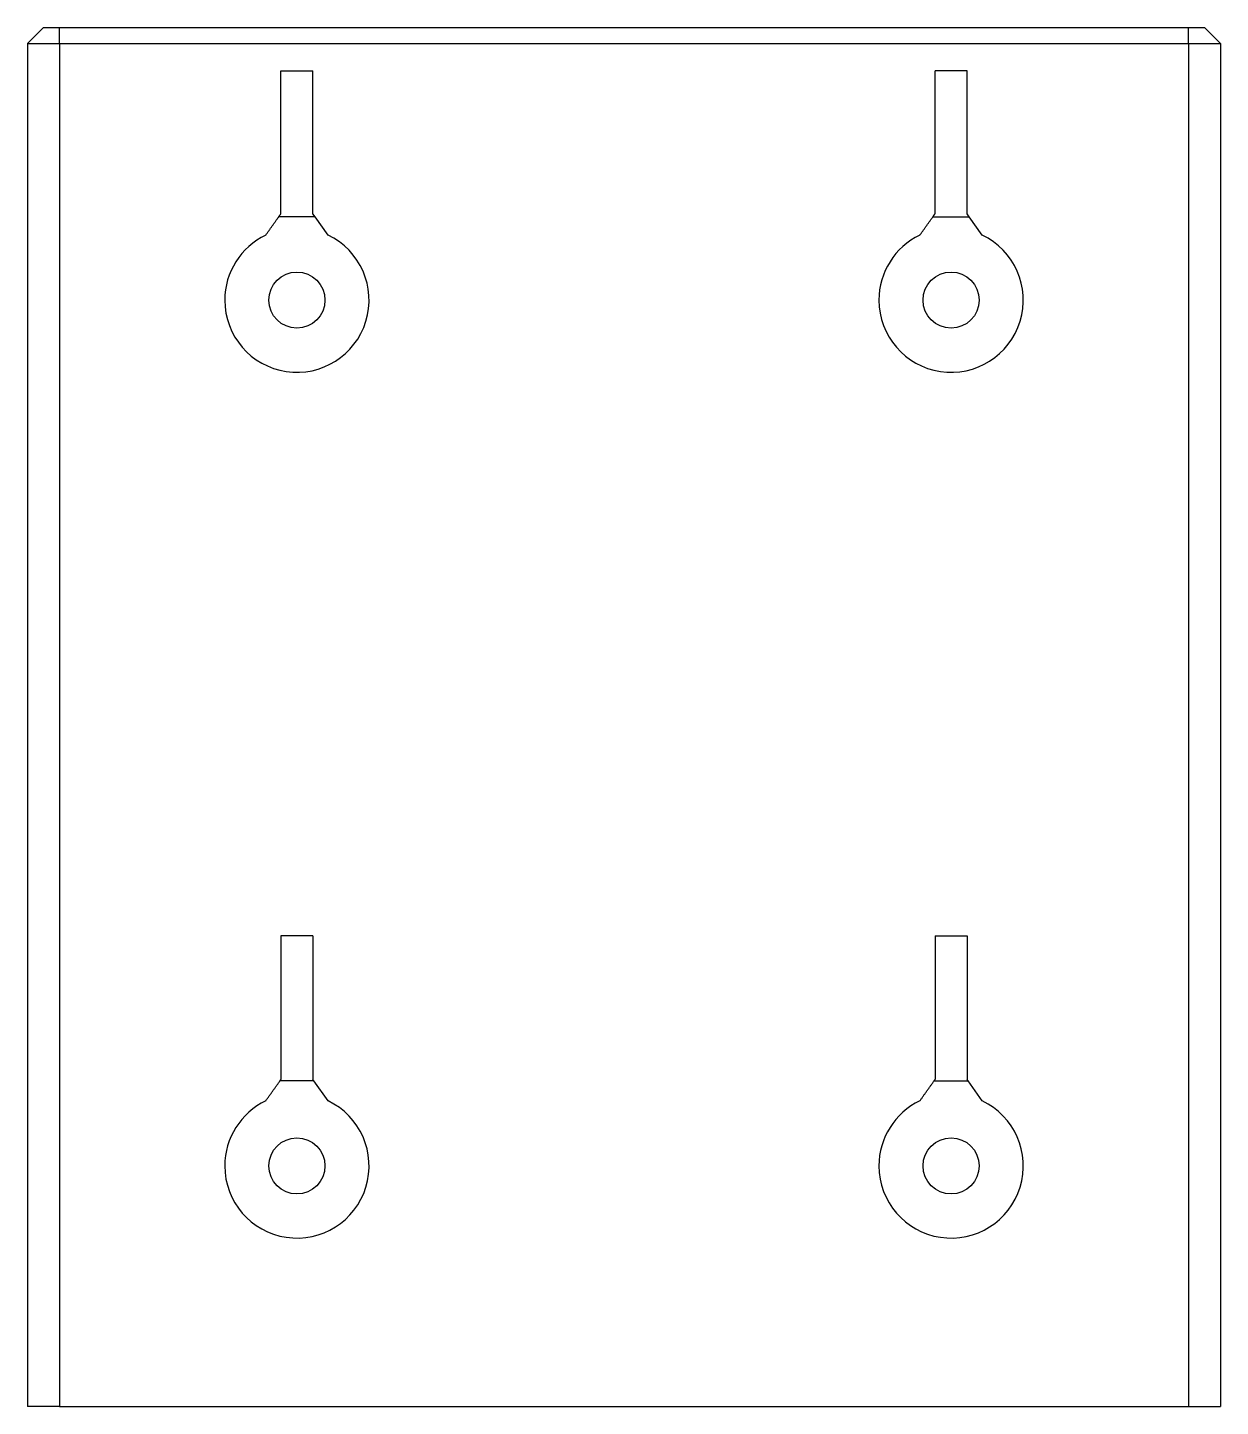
# Model space of a CAD drawing. Extents: x 39.7 to 114.1, y 90.4 to 176.4.
import ezdxf

# ---------------------------------------------------------------- set-up
doc = ezdxf.new("R2010")
doc.units = 0
doc.layers.add('View', color=7, linetype='CONTINUOUS')

msp = doc.modelspace()

# ---------------------------------------------------------------- linework, layer by layer
at = {"layer": 'View'}
for p, q in [((39.6784, 175.378), (40.6784, 176.378)), ((41.6784, 176.378), (112.078, 176.378)), ((41.6784, 175.378), (41.6784, 176.378)), ((112.078, 175.378), (112.078, 176.378)), ((114.078, 175.378), (113.078, 176.378)), ((39.6784, 175.378), (39.6784, 90.3784)), ((41.6784, 175.378), (112.078, 175.378)), ((41.6784, 175.378), (41.6784, 90.3784)), ((112.078, 175.378), (112.078, 90.3784)), ((114.078, 175.378), (114.078, 90.3784)), ((55.4784, 173.67), (57.4784, 173.67)), ((55.4784, 164.766), (55.4784, 173.67)), ((57.4784, 164.766), (57.4784, 173.67)), ((98.2784, 173.67), (96.2784, 173.67)), ((96.2784, 164.766), (96.2784, 173.67)), ((98.2784, 164.766), (98.2784, 173.67)), ((57.6116, 164.578), (55.3452, 164.578)), ((57.6116, 164.578), (57.4784, 164.766)), ((58.4226, 163.437), (57.6116, 164.578)), ((96.1452, 164.578), (98.4116, 164.578)), ((98.4116, 164.578), (98.2784, 164.766)), ((99.2226, 163.437), (98.4116, 164.578)), ((57.4784, 119.726), (55.4784, 119.726)), ((55.4784, 119.726), (55.4784, 110.766)), ((57.4784, 119.726), (57.4784, 110.766)), ((96.2784, 119.726), (98.2784, 119.726)), ((96.2784, 119.726), (96.2784, 110.766)), ((98.2784, 119.726), (98.2784, 110.766)), ((57.5405, 110.678), (55.4162, 110.678)), ((57.5405, 110.678), (57.4784, 110.766)), ((58.4226, 109.437), (57.5405, 110.678)), ((96.2162, 110.678), (98.3405, 110.678)), ((98.3405, 110.678), (98.2784, 110.766)), ((99.2226, 109.437), (98.3405, 110.678)), ((41.6784, 90.3784), (112.078, 90.3784))]:
    msp.add_line(p, q, dxfattribs=at)
for centre in [(56.4784, 159.378), (97.2784, 159.378), (56.4784, 105.378), (97.2784, 105.378)]:
    msp.add_circle(centre, 1.75, dxfattribs=at)
for centre, start, end in [((56.4784, 159.378), 180, 64.4017), ((56.4784, 159.378), 115.598, 180), ((97.2784, 159.378), 180, 64.4017), ((97.2784, 159.378), 115.598, 180), ((56.4784, 105.378), 180, 64.4017), ((56.4784, 105.378), 115.598, 180), ((97.2784, 105.378), 180, 64.4017), ((97.2784, 105.378), 115.598, 180)]:
    msp.add_arc(centre, 4.5, start, end, dxfattribs=at)
for points, degree, knots in [([(40.6784, 176.378), (40.6805, 176.378), (40.6826, 176.378), (40.6847, 176.378), (40.6909, 176.378), (40.6972, 176.378), (40.7035, 176.378), (40.7138, 176.378), (40.7241, 176.378), (40.7345, 176.378), (40.7488, 176.378), (40.7631, 176.378), (40.7774, 176.378), (40.7955, 176.378), (40.8136, 176.378), (40.8317, 176.378), (40.8533, 176.378), (40.8749, 176.378), (40.8965, 176.378), (40.9215, 176.378), (40.9464, 176.378), (40.9713, 176.378), (40.9991, 176.378), (41.027, 176.378), (41.0549, 176.378), (41.1146, 176.378), (41.1778, 176.378), (41.2445, 176.378), (41.3802, 176.378), (41.5286, 176.378), (41.6784, 176.378)], 3, [0, 0, 0, 0, 0.1122, 0.1122, 0.1122, 0.224399, 0.224399, 0.224399, 0.336599, 0.336599, 0.336599, 0.448799, 0.448799, 0.448799, 0.560999, 0.560999, 0.560999, 0.673198, 0.673198, 0.673198, 0.785398, 0.785398, 0.785398, 0.897598, 0.897598, 0.897598, 1.122, 1.122, 1.122, 1.5708, 1.5708, 1.5708, 1.5708]), ([(112.078, 176.378), (112.248, 176.378), (112.409, 176.378), (112.514, 176.378), (112.61, 176.378), (112.704, 176.378), (112.785, 176.378), (112.823, 176.378), (112.86, 176.378), (112.893, 176.378), (112.925, 176.378), (112.952, 176.378), (112.979, 176.378), (113.001, 176.378), (113.022, 176.378), (113.038, 176.378), (113.053, 176.378), (113.063, 176.378), (113.072, 176.378), (113.075, 176.378), (113.078, 176.378)], 2, [0, 0, 0, 0.336599, 0.336599, 0.560999, 0.560999, 0.785398, 0.785398, 0.897598, 0.897598, 1.0098, 1.0098, 1.122, 1.122, 1.2342, 1.2342, 1.3464, 1.3464, 1.4586, 1.4586, 1.5708, 1.5708, 1.5708]), ([(39.6784, 175.378), (39.6847, 175.378), (39.691, 175.378), (39.7097, 175.378), (39.7285, 175.378), (39.7596, 175.378), (39.7906, 175.378), (39.8335, 175.378), (39.8764, 175.378), (39.9307, 175.378), (39.9849, 175.378), (40.0498, 175.378), (40.1147, 175.378), (40.1894, 175.378), (40.2642, 175.378), (40.3478, 175.378), (40.4314, 175.378), (40.5229, 175.378), (40.6143, 175.378), (40.7125, 175.378), (40.8106, 175.378), (40.9142, 175.378), (41.0178, 175.378), (41.1256, 175.378), (41.2333, 175.378), (41.4537, 175.378), (41.6784, 175.378)], 2, [0, 0, 0, 0.1122, 0.1122, 0.224399, 0.224399, 0.336599, 0.336599, 0.448799, 0.448799, 0.560999, 0.560999, 0.673198, 0.673198, 0.785398, 0.785398, 0.897598, 0.897598, 1.0098, 1.0098, 1.122, 1.122, 1.2342, 1.2342, 1.3464, 1.3464, 1.5708, 1.5708, 1.5708]), ([(112.078, 175.378), (112.303, 175.378), (112.526, 175.378), (112.739, 175.378), (112.808, 175.378), (112.877, 175.378), (112.946, 175.378), (113.012, 175.378), (113.077, 175.378), (113.142, 175.378), (113.203, 175.378), (113.264, 175.378), (113.325, 175.378), (113.381, 175.378), (113.437, 175.378), (113.493, 175.378), (113.542, 175.378), (113.592, 175.378), (113.642, 175.378), (113.685, 175.378), (113.729, 175.378), (113.772, 175.378), (113.808, 175.378), (113.844, 175.378), (113.88, 175.378), (113.909, 175.378), (113.938, 175.378), (113.966, 175.378), (113.987, 175.378), (114.008, 175.378), (114.028, 175.378), (114.041, 175.378), (114.053, 175.378), (114.066, 175.378), (114.07, 175.378), (114.074, 175.378), (114.078, 175.378)], 3, [0, 0, 0, 0, 0.336599, 0.336599, 0.336599, 0.448799, 0.448799, 0.448799, 0.560999, 0.560999, 0.560999, 0.673198, 0.673198, 0.673198, 0.785398, 0.785398, 0.785398, 0.897598, 0.897598, 0.897598, 1.0098, 1.0098, 1.0098, 1.122, 1.122, 1.122, 1.2342, 1.2342, 1.2342, 1.3464, 1.3464, 1.3464, 1.4586, 1.4586, 1.4586, 1.5708, 1.5708, 1.5708, 1.5708]), ([(41.6784, 90.3784), (41.4537, 90.3784), (41.2311, 90.3784), (41.0178, 90.3784), (40.9488, 90.3784), (40.8797, 90.3784), (40.8106, 90.3784), (40.7452, 90.3784), (40.6797, 90.3784), (40.6143, 90.3784), (40.5533, 90.3784), (40.4924, 90.3784), (40.4314, 90.3784), (40.3757, 90.3784), (40.3199, 90.3784), (40.2642, 90.3784), (40.2143, 90.3784), (40.1645, 90.3784), (40.1147, 90.3784), (40.0715, 90.3784), (40.0282, 90.3784), (39.9849, 90.3784), (39.9488, 90.3784), (39.9126, 90.3784), (39.8764, 90.3784), (39.8478, 90.3784), (39.8192, 90.3784), (39.7906, 90.3784), (39.7699, 90.3784), (39.7492, 90.3784), (39.7285, 90.3784), (39.716, 90.3784), (39.7035, 90.3784), (39.691, 90.3784), (39.6868, 90.3784), (39.6826, 90.3784), (39.6784, 90.3784)], 3, [3.14159, 3.14159, 3.14159, 3.14159, 3.47819, 3.47819, 3.47819, 3.59039, 3.59039, 3.59039, 3.70259, 3.70259, 3.70259, 3.81479, 3.81479, 3.81479, 3.92699, 3.92699, 3.92699, 4.03919, 4.03919, 4.03919, 4.15139, 4.15139, 4.15139, 4.26359, 4.26359, 4.26359, 4.37579, 4.37579, 4.37579, 4.48799, 4.48799, 4.48799, 4.60019, 4.60019, 4.60019, 4.71239, 4.71239, 4.71239, 4.71239]), ([(112.078, 90.3784), (112.303, 90.3784), (112.526, 90.3784), (112.739, 90.3784), (112.808, 90.3784), (112.877, 90.3784), (112.946, 90.3784), (113.012, 90.3784), (113.077, 90.3784), (113.142, 90.3784), (113.203, 90.3784), (113.264, 90.3784), (113.325, 90.3784), (113.381, 90.3784), (113.437, 90.3784), (113.493, 90.3784), (113.542, 90.3784), (113.592, 90.3784), (113.642, 90.3784), (113.685, 90.3784), (113.729, 90.3784), (113.772, 90.3784), (113.808, 90.3784), (113.844, 90.3784), (113.88, 90.3784), (113.909, 90.3784), (113.938, 90.3784), (113.966, 90.3784), (113.987, 90.3784), (114.008, 90.3784), (114.028, 90.3784), (114.041, 90.3784), (114.053, 90.3784), (114.066, 90.3784), (114.07, 90.3784), (114.074, 90.3784), (114.078, 90.3784)], 3, [3.14159, 3.14159, 3.14159, 3.14159, 3.47819, 3.47819, 3.47819, 3.59039, 3.59039, 3.59039, 3.70259, 3.70259, 3.70259, 3.81479, 3.81479, 3.81479, 3.92699, 3.92699, 3.92699, 4.03919, 4.03919, 4.03919, 4.15139, 4.15139, 4.15139, 4.26359, 4.26359, 4.26359, 4.37579, 4.37579, 4.37579, 4.48799, 4.48799, 4.48799, 4.60019, 4.60019, 4.60019, 4.71239, 4.71239, 4.71239, 4.71239])]:
    msp.add_open_spline(points, degree=degree, knots=knots, dxfattribs=at)
for points in [[(54.5341, 163.437), (55.3452, 164.578)], [(55.3452, 164.578), (55.4784, 164.766)], [(95.3341, 163.437), (96.1452, 164.578)], [(96.1452, 164.578), (96.2784, 164.766)], [(54.5341, 109.437), (55.4162, 110.678)], [(55.4162, 110.678), (55.4784, 110.766)], [(95.3341, 109.437), (96.2162, 110.678)], [(96.2162, 110.678), (96.2784, 110.766)]]:
    msp.add_open_spline(points, degree=1, dxfattribs=at)

doc.saveas('drawing.dxf')
